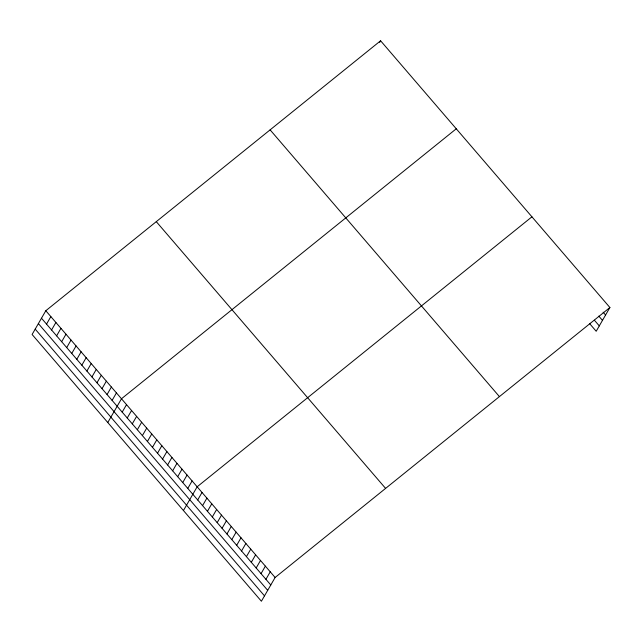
<?xml version="1.0" encoding="UTF-8"?>
<svg xmlns="http://www.w3.org/2000/svg" width="642" height="642" viewBox="0 0 642 642"><rect width="100%" height="100%" fill="white"/><g stroke="black" fill="none" stroke-linecap="round" stroke-linejoin="round"><path stroke-width="0.96" d="M45.807 310.736L32.1 334.482L261.406 601.233L275.121 577.487L609.9 307.518L380.594 40.767L45.807 310.736L275.121 577.487M46.529 324.106L50.854 316.61M51.569 329.972L55.902 322.477M56.616 335.838L60.942 328.343M61.664 341.704L65.99 334.209M66.704 347.579L71.029 340.083M71.752 353.445L76.077 345.95M76.799 359.311L81.125 351.816M81.839 365.178L86.164 357.69M86.887 371.052L91.212 363.557M91.926 376.918L96.26 369.423M96.974 382.784L101.3 375.289M102.022 388.659L106.347 381.163M107.062 394.525L111.395 387.03M112.109 400.391L116.435 392.896M107.776 422.508L121.482 398.762L456.261 128.793M122.197 412.132L126.522 404.637M127.244 417.998L131.57 410.503M132.284 423.864L136.618 416.369M137.332 429.731L141.657 422.243M142.38 435.605L146.705 428.11M147.419 441.471L151.753 433.976M379.631 42.436L380.594 40.767M152.467 447.338L156.792 439.842M157.515 453.212L161.84 445.717M162.554 459.078L166.88 451.583M167.602 464.944L171.928 457.449M172.65 470.811L176.975 463.315M177.69 476.685L182.015 469.19M182.737 482.551L187.063 475.056M187.777 488.418L192.11 480.922M183.443 510.534L197.15 486.797L531.937 216.819M197.696 499.957L202.021 492.462M202.567 505.623L206.901 498.128M207.446 511.289L211.772 503.801M212.317 516.962L216.643 509.467M217.189 522.628L221.514 515.133M222.06 528.294L226.393 520.806M226.939 533.967L231.264 526.472M231.81 539.633L236.136 532.138M236.681 545.299L241.007 537.811M241.553 550.972L245.878 543.477M246.424 556.638L250.757 549.143M251.303 562.312L255.628 554.816M256.174 567.977L260.5 560.482M261.045 573.643L265.371 566.148M265.916 579.317L270.242 571.821M609.9 307.518L596.193 331.264L589.492 323.464M603.135 312.181L605.575 315.013M598.826 316.121L602.477 320.374M594.412 320.23L599.291 325.895M270.113 129.861L499.42 396.604M156.287 221.65L385.593 488.393M41.481 318.231L270.788 584.982M38.384 323.6L267.698 590.343M35.198 329.121L264.504 595.872"/></g></svg>
